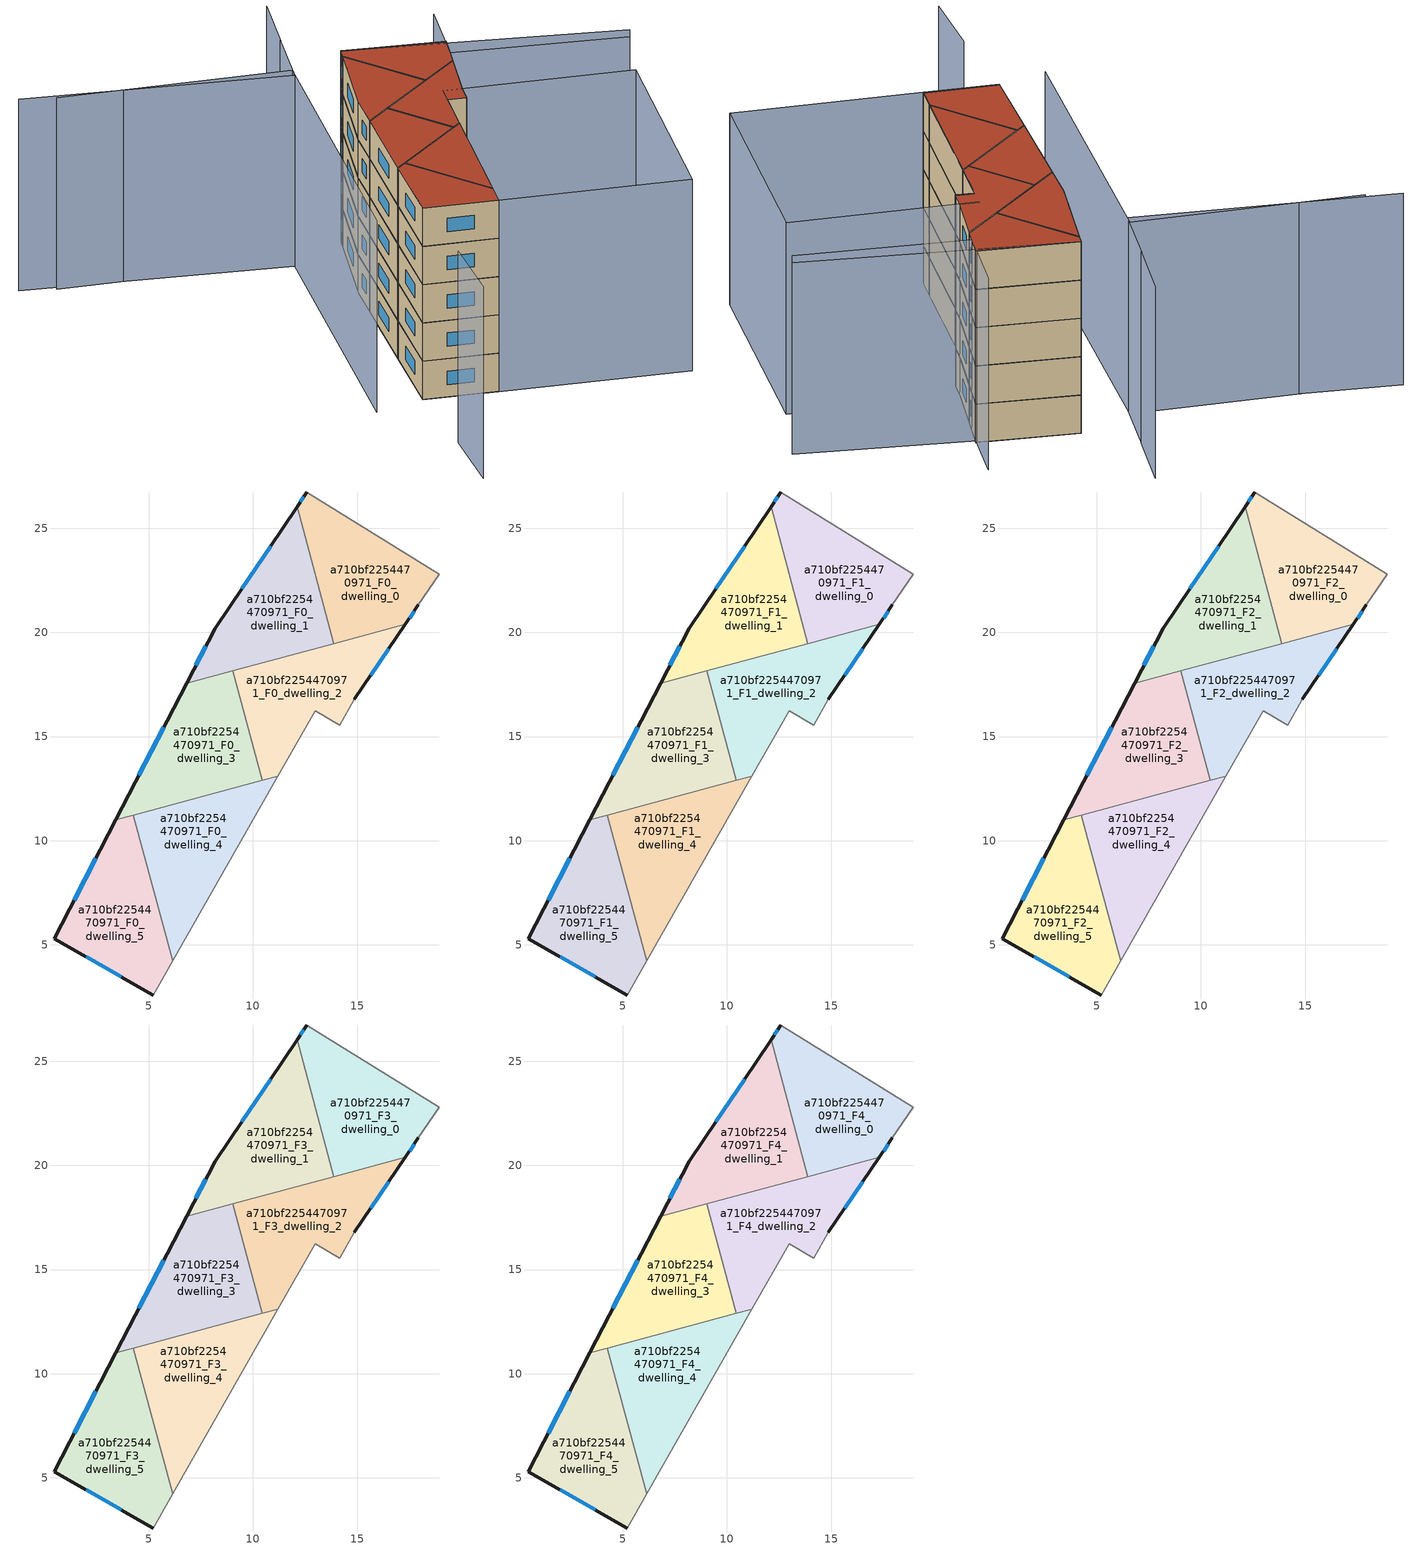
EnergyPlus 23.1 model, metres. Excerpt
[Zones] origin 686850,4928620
a710bf2254470971_F0_dwelling_0
 floor ground (EU_floor_Construction): 17.31,20.39 17.95,21.32 18.95,22.78 12.59,26.74 12.12,26.04 13.89,19.46 z0
 wall outside (EU_wall_Construction): 17.95,21.32 17.31,20.39 / 12.12,26.04 12.59,26.74 z0:3
 wall adiabatic (EU_wall_Construction): 12.59,26.74 18.95,22.78 17.95,21.32 z0:3
 wall to a710bf2254470971_F0_dwelling_1 (EU_wall_Construction): 13.89,19.46 12.12,26.04 z0:3
 wall to a710bf2254470971_F0_dwelling_2 (EU_wall_Construction): 17.31,20.39 13.89,19.46 z0:3
 window (EU_Window_Construction): 17.74,21.02 17.52,20.69 / 12.27,26.27 12.43,26.51 z0.97:2.03
a710bf2254470971_F0_dwelling_1
 floor ground (EU_floor_Construction): 13.89,19.46 12.12,26.04 8.19,20.19 6.82,17.56 z0
 wall outside (EU_wall_Construction): 6.82,17.56 8.19,20.19 12.12,26.04 z0:3
 wall to a710bf2254470971_F0_dwelling_3 (EU_wall_Construction): 9.04,18.16 6.82,17.56 z0:3
 wall to a710bf2254470971_F0_dwelling_2 (EU_wall_Construction): 13.89,19.46 9.04,18.16 z0:3
 window (EU_Window_Construction): 7.27,18.41 7.74,19.34 / 9.46,22.09 10.84,24.14 z0.97:2.03
a710bf2254470971_F0_dwelling_2
 floor ground (EU_floor_Construction): 14.16,15.55 14.87,16.78 17.31,20.39 9.04,18.16 10.45,12.9 11.2,13.1 12.99,16.23 z0
 wall outside (EU_wall_Construction): 17.31,20.39 14.87,16.78 z0:3
 wall to a710bf2254470971_F0_dwelling_3 (EU_wall_Construction): 10.45,12.9 9.04,18.16 z0:3
 wall adiabatic (EU_wall_Construction): 14.87,16.78 14.16,15.55 12.99,16.23 11.2,13.1 z0:3
 wall to a710bf2254470971_F0_dwelling_4 (EU_wall_Construction): 11.2,13.1 10.45,12.9 z0:3
 window (EU_Window_Construction): 16.52,19.22 15.66,17.95 z0.97:2.03
a710bf2254470971_F0_dwelling_3
 floor ground (EU_floor_Construction): 10.45,12.9 9.04,18.16 6.82,17.56 3.42,11 z0
 wall outside (EU_wall_Construction): 3.42,11 6.82,17.56 z0:3
 wall to a710bf2254470971_F0_dwelling_5 (EU_wall_Construction): 4.25,11.23 3.42,11 z0:3
 wall to a710bf2254470971_F0_dwelling_4 (EU_wall_Construction): 10.45,12.9 4.25,11.23 z0:3
 window (EU_Window_Construction): 4.52,13.13 5.72,15.44 z0.97:2.03
a710bf2254470971_F0_dwelling_4
 floor ground (EU_floor_Construction): 6.14,4.23 11.2,13.1 4.25,11.23 z0
 wall to a710bf2254470971_F0_dwelling_5 (EU_wall_Construction): 6.14,4.23 4.25,11.23 z0:3
 wall adiabatic (EU_wall_Construction): 11.2,13.1 6.14,4.23 z0:3
a710bf2254470971_F0_dwelling_5
 floor ground (EU_floor_Construction): 5.21,2.59 6.14,4.23 4.25,11.23 3.42,11 0.46,5.29 z0
 wall outside (EU_wall_Construction): 5.21,2.59 0.46,5.29 3.42,11 z0:3
 wall adiabatic (EU_wall_Construction): 6.14,4.23 5.21,2.59 z0:3
 window (EU_Window_Construction): 3.67,3.47 2,4.42 / 1.42,7.14 2.46,9.15 z0.97:2.03
a710bf2254470971_F1_dwelling_0
 floor to a710bf2254470971_F0_dwelling_0 (EU_floor_Construction): 17.31,20.39 17.95,21.32 18.95,22.78 12.59,26.74 12.12,26.04 13.89,19.46 z3
 wall outside (EU_wall_Construction): 17.95,21.32 17.31,20.39 / 12.12,26.04 12.59,26.74 z3:6
 wall adiabatic (EU_wall_Construction): 12.59,26.74 18.95,22.78 17.95,21.32 z3:6
 wall to a710bf2254470971_F1_dwelling_1 (EU_wall_Construction): 13.89,19.46 12.12,26.04 z3:6
 wall to a710bf2254470971_F1_dwelling_2 (EU_wall_Construction): 17.31,20.39 13.89,19.46 z3:6
 window (EU_Window_Construction): 17.74,21.02 17.52,20.69 / 12.27,26.27 12.43,26.51 z3.97:5.03
a710bf2254470971_F1_dwelling_1
 floor to a710bf2254470971_F0_dwelling_1 (EU_floor_Construction): 13.89,19.46 12.12,26.04 8.19,20.19 6.82,17.56 z3
 wall outside (EU_wall_Construction): 6.82,17.56 8.19,20.19 12.12,26.04 z3:6
 wall to a710bf2254470971_F1_dwelling_3 (EU_wall_Construction): 9.04,18.16 6.82,17.56 z3:6
 wall to a710bf2254470971_F1_dwelling_2 (EU_wall_Construction): 13.89,19.46 9.04,18.16 z3:6
 window (EU_Window_Construction): 7.27,18.41 7.74,19.34 / 9.46,22.09 10.84,24.14 z3.97:5.03
a710bf2254470971_F1_dwelling_2
 floor to a710bf2254470971_F0_dwelling_2 (EU_floor_Construction): 14.16,15.55 14.87,16.78 17.31,20.39 9.04,18.16 10.45,12.9 11.2,13.1 12.99,16.23 z3
 wall outside (EU_wall_Construction): 17.31,20.39 14.87,16.78 z3:6
 wall to a710bf2254470971_F1_dwelling_3 (EU_wall_Construction): 10.45,12.9 9.04,18.16 z3:6
 wall adiabatic (EU_wall_Construction): 14.87,16.78 14.16,15.55 12.99,16.23 11.2,13.1 z3:6
 wall to a710bf2254470971_F1_dwelling_4 (EU_wall_Construction): 11.2,13.1 10.45,12.9 z3:6
 window (EU_Window_Construction): 16.52,19.22 15.66,17.95 z3.97:5.03
a710bf2254470971_F1_dwelling_3
 floor to a710bf2254470971_F0_dwelling_3 (EU_floor_Construction): 10.45,12.9 9.04,18.16 6.82,17.56 3.42,11 z3
 wall outside (EU_wall_Construction): 3.42,11 6.82,17.56 z3:6
 wall to a710bf2254470971_F1_dwelling_5 (EU_wall_Construction): 4.25,11.23 3.42,11 z3:6
 wall to a710bf2254470971_F1_dwelling_4 (EU_wall_Construction): 10.45,12.9 4.25,11.23 z3:6
 window (EU_Window_Construction): 4.52,13.13 5.72,15.44 z3.97:5.03
a710bf2254470971_F1_dwelling_4
 floor to a710bf2254470971_F0_dwelling_4 (EU_floor_Construction): 6.14,4.23 11.2,13.1 4.25,11.23 z3
 wall to a710bf2254470971_F1_dwelling_5 (EU_wall_Construction): 6.14,4.23 4.25,11.23 z3:6
 wall adiabatic (EU_wall_Construction): 11.2,13.1 6.14,4.23 z3:6
a710bf2254470971_F1_dwelling_5
 floor to a710bf2254470971_F0_dwelling_5 (EU_floor_Construction): 5.21,2.59 6.14,4.23 4.25,11.23 3.42,11 0.46,5.29 z3
 wall outside (EU_wall_Construction): 5.21,2.59 0.46,5.29 3.42,11 z3:6
 wall adiabatic (EU_wall_Construction): 6.14,4.23 5.21,2.59 z3:6
 window (EU_Window_Construction): 3.67,3.47 2,4.42 / 1.42,7.14 2.46,9.15 z3.97:5.03
a710bf2254470971_F2_dwelling_0
 floor to a710bf2254470971_F1_dwelling_0 (EU_floor_Construction): 17.31,20.39 17.95,21.32 18.95,22.78 12.59,26.74 12.12,26.04 13.89,19.46 z6
 wall outside (EU_wall_Construction): 17.95,21.32 17.31,20.39 / 12.12,26.04 12.59,26.74 z6:9
 wall adiabatic (EU_wall_Construction): 12.59,26.74 18.95,22.78 17.95,21.32 z6:9
 wall to a710bf2254470971_F2_dwelling_1 (EU_wall_Construction): 13.89,19.46 12.12,26.04 z6:9
 wall to a710bf2254470971_F2_dwelling_2 (EU_wall_Construction): 17.31,20.39 13.89,19.46 z6:9
 window (EU_Window_Construction): 17.74,21.02 17.52,20.69 / 12.27,26.27 12.43,26.51 z6.97:8.03
a710bf2254470971_F2_dwelling_1
 floor to a710bf2254470971_F1_dwelling_1 (EU_floor_Construction): 13.89,19.46 12.12,26.04 8.19,20.19 6.82,17.56 z6
 wall outside (EU_wall_Construction): 6.82,17.56 8.19,20.19 12.12,26.04 z6:9
 wall to a710bf2254470971_F2_dwelling_3 (EU_wall_Construction): 9.04,18.16 6.82,17.56 z6:9
 wall to a710bf2254470971_F2_dwelling_2 (EU_wall_Construction): 13.89,19.46 9.04,18.16 z6:9
 window (EU_Window_Construction): 7.27,18.41 7.74,19.34 / 9.46,22.09 10.84,24.14 z6.97:8.03
a710bf2254470971_F2_dwelling_2
 floor to a710bf2254470971_F1_dwelling_2 (EU_floor_Construction): 14.16,15.55 14.87,16.78 17.31,20.39 9.04,18.16 10.45,12.9 11.2,13.1 12.99,16.23 z6
 wall outside (EU_wall_Construction): 17.31,20.39 14.87,16.78 z6:9
 wall to a710bf2254470971_F2_dwelling_3 (EU_wall_Construction): 10.45,12.9 9.04,18.16 z6:9
 wall adiabatic (EU_wall_Construction): 14.87,16.78 14.16,15.55 12.99,16.23 11.2,13.1 z6:9
 wall to a710bf2254470971_F2_dwelling_4 (EU_wall_Construction): 11.2,13.1 10.45,12.9 z6:9
 window (EU_Window_Construction): 16.52,19.22 15.66,17.95 z6.97:8.03
a710bf2254470971_F2_dwelling_3
 floor to a710bf2254470971_F1_dwelling_3 (EU_floor_Construction): 10.45,12.9 9.04,18.16 6.82,17.56 3.42,11 z6
 wall outside (EU_wall_Construction): 3.42,11 6.82,17.56 z6:9
 wall to a710bf2254470971_F2_dwelling_5 (EU_wall_Construction): 4.25,11.23 3.42,11 z6:9
 wall to a710bf2254470971_F2_dwelling_4 (EU_wall_Construction): 10.45,12.9 4.25,11.23 z6:9
 window (EU_Window_Construction): 4.52,13.13 5.72,15.44 z6.97:8.03
a710bf2254470971_F2_dwelling_4
 floor to a710bf2254470971_F1_dwelling_4 (EU_floor_Construction): 6.14,4.23 11.2,13.1 4.25,11.23 z6
 wall to a710bf2254470971_F2_dwelling_5 (EU_wall_Construction): 6.14,4.23 4.25,11.23 z6:9
 wall adiabatic (EU_wall_Construction): 11.2,13.1 6.14,4.23 z6:9
a710bf2254470971_F2_dwelling_5
 floor to a710bf2254470971_F1_dwelling_5 (EU_floor_Construction): 5.21,2.59 6.14,4.23 4.25,11.23 3.42,11 0.46,5.29 z6
 wall outside (EU_wall_Construction): 5.21,2.59 0.46,5.29 3.42,11 z6:9
 wall adiabatic (EU_wall_Construction): 6.14,4.23 5.21,2.59 z6:9
 window (EU_Window_Construction): 3.67,3.47 2,4.42 / 1.42,7.14 2.46,9.15 z6.97:8.03
a710bf2254470971_F3_dwelling_0
 floor to a710bf2254470971_F2_dwelling_0 (EU_floor_Construction): 17.31,20.39 17.95,21.32 18.95,22.78 12.59,26.74 12.12,26.04 13.89,19.46 z9
 wall outside (EU_wall_Construction): 17.95,21.32 17.31,20.39 / 12.12,26.04 12.59,26.74 z9:12
 wall adiabatic (EU_wall_Construction): 12.59,26.74 18.95,22.78 17.95,21.32 z9:12
 wall to a710bf2254470971_F3_dwelling_1 (EU_wall_Construction): 13.89,19.46 12.12,26.04 z9:12
 wall to a710bf2254470971_F3_dwelling_2 (EU_wall_Construction): 17.31,20.39 13.89,19.46 z9:12
 window (EU_Window_Construction): 17.74,21.02 17.52,20.69 / 12.27,26.27 12.43,26.51 z9.97:11.03
a710bf2254470971_F3_dwelling_1
 floor to a710bf2254470971_F2_dwelling_1 (EU_floor_Construction): 13.89,19.46 12.12,26.04 8.19,20.19 6.82,17.56 z9
 wall outside (EU_wall_Construction): 6.82,17.56 8.19,20.19 12.12,26.04 z9:12
 wall to a710bf2254470971_F3_dwelling_3 (EU_wall_Construction): 9.04,18.16 6.82,17.56 z9:12
 wall to a710bf2254470971_F3_dwelling_2 (EU_wall_Construction): 13.89,19.46 9.04,18.16 z9:12
 window (EU_Window_Construction): 7.27,18.41 7.74,19.34 / 9.46,22.09 10.84,24.14 z9.97:11.03
a710bf2254470971_F3_dwelling_2
 floor to a710bf2254470971_F2_dwelling_2 (EU_floor_Construction): 14.16,15.55 14.87,16.78 17.31,20.39 9.04,18.16 10.45,12.9 11.2,13.1 12.99,16.23 z9
 wall outside (EU_wall_Construction): 17.31,20.39 14.87,16.78 z9:12
 wall to a710bf2254470971_F3_dwelling_3 (EU_wall_Construction): 10.45,12.9 9.04,18.16 z9:12
 wall adiabatic (EU_wall_Construction): 14.87,16.78 14.16,15.55 12.99,16.23 11.2,13.1 z9:12
 wall to a710bf2254470971_F3_dwelling_4 (EU_wall_Construction): 11.2,13.1 10.45,12.9 z9:12
 window (EU_Window_Construction): 16.52,19.22 15.66,17.95 z9.97:11.03
a710bf2254470971_F3_dwelling_3
 floor to a710bf2254470971_F2_dwelling_3 (EU_floor_Construction): 10.45,12.9 9.04,18.16 6.82,17.56 3.42,11 z9
 wall outside (EU_wall_Construction): 3.42,11 6.82,17.56 z9:12
 wall to a710bf2254470971_F3_dwelling_5 (EU_wall_Construction): 4.25,11.23 3.42,11 z9:12
 wall to a710bf2254470971_F3_dwelling_4 (EU_wall_Construction): 10.45,12.9 4.25,11.23 z9:12
 window (EU_Window_Construction): 4.52,13.13 5.72,15.44 z9.97:11.03
a710bf2254470971_F3_dwelling_4
 floor to a710bf2254470971_F2_dwelling_4 (EU_floor_Construction): 6.14,4.23 11.2,13.1 4.25,11.23 z9
 wall to a710bf2254470971_F3_dwelling_5 (EU_wall_Construction): 6.14,4.23 4.25,11.23 z9:12
 wall adiabatic (EU_wall_Construction): 11.2,13.1 6.14,4.23 z9:12
a710bf2254470971_F3_dwelling_5
 floor to a710bf2254470971_F2_dwelling_5 (EU_floor_Construction): 5.21,2.59 6.14,4.23 4.25,11.23 3.42,11 0.46,5.29 z9
 wall outside (EU_wall_Construction): 5.21,2.59 0.46,5.29 3.42,11 z9:12
 wall adiabatic (EU_wall_Construction): 6.14,4.23 5.21,2.59 z9:12
 window (EU_Window_Construction): 3.67,3.47 2,4.42 / 1.42,7.14 2.46,9.15 z9.97:11.03
a710bf2254470971_F4_dwelling_0
 floor to a710bf2254470971_F3_dwelling_0 (EU_floor_Construction): 17.31,20.39 17.95,21.32 18.95,22.78 12.59,26.74 12.12,26.04 13.89,19.46 z12
 wall outside (EU_wall_Construction): 17.95,21.32 17.31,20.39 / 12.12,26.04 12.59,26.74 z12:15
 wall adiabatic (EU_wall_Construction): 12.59,26.74 18.95,22.78 17.95,21.32 z12:15
 wall to a710bf2254470971_F4_dwelling_1 (EU_wall_Construction): 13.89,19.46 12.12,26.04 z12:15
 wall to a710bf2254470971_F4_dwelling_2 (EU_wall_Construction): 17.31,20.39 13.89,19.46 z12:15
 window (EU_Window_Construction): 17.74,21.02 17.52,20.69 / 12.27,26.27 12.43,26.51 z12.97:14.03
 roof outside (EU_roof_Construction): 18.95,22.78 17.95,21.32 17.31,20.39 13.89,19.46 12.12,26.04 12.59,26.74 z15
a710bf2254470971_F4_dwelling_1
 floor to a710bf2254470971_F3_dwelling_1 (EU_floor_Construction): 13.89,19.46 12.12,26.04 8.19,20.19 6.82,17.56 z12
 wall outside (EU_wall_Construction): 6.82,17.56 8.19,20.19 12.12,26.04 z12:15
 wall to a710bf2254470971_F4_dwelling_3 (EU_wall_Construction): 9.04,18.16 6.82,17.56 z12:15
 wall to a710bf2254470971_F4_dwelling_2 (EU_wall_Construction): 13.89,19.46 9.04,18.16 z12:15
 window (EU_Window_Construction): 7.27,18.41 7.74,19.34 / 9.46,22.09 10.84,24.14 z12.97:14.03
 roof outside (EU_roof_Construction): 12.12,26.04 13.89,19.46 6.82,17.56 8.19,20.19 z15
a710bf2254470971_F4_dwelling_2
 floor to a710bf2254470971_F3_dwelling_2 (EU_floor_Construction): 14.16,15.55 14.87,16.78 17.31,20.39 9.04,18.16 10.45,12.9 11.2,13.1 12.99,16.23 z12
 wall outside (EU_wall_Construction): 17.31,20.39 14.87,16.78 z12:15
 wall to a710bf2254470971_F4_dwelling_3 (EU_wall_Construction): 10.45,12.9 9.04,18.16 z12:15
 wall adiabatic (EU_wall_Construction): 14.87,16.78 14.16,15.55 12.99,16.23 11.2,13.1 z12:15
 wall to a710bf2254470971_F4_dwelling_4 (EU_wall_Construction): 11.2,13.1 10.45,12.9 z12:15
 window (EU_Window_Construction): 16.52,19.22 15.66,17.95 z12.97:14.03
 roof outside (EU_roof_Construction): 17.31,20.39 14.87,16.78 14.16,15.55 12.99,16.23 11.2,13.1 10.45,12.9 9.04,18.16 z15
a710bf2254470971_F4_dwelling_3
 floor to a710bf2254470971_F3_dwelling_3 (EU_floor_Construction): 10.45,12.9 9.04,18.16 6.82,17.56 3.42,11 z12
 wall outside (EU_wall_Construction): 3.42,11 6.82,17.56 z12:15
 wall to a710bf2254470971_F4_dwelling_5 (EU_wall_Construction): 4.25,11.23 3.42,11 z12:15
 wall to a710bf2254470971_F4_dwelling_4 (EU_wall_Construction): 10.45,12.9 4.25,11.23 z12:15
 window (EU_Window_Construction): 4.52,13.13 5.72,15.44 z12.97:14.03
 roof outside (EU_roof_Construction): 9.04,18.16 10.45,12.9 3.42,11 6.82,17.56 z15
a710bf2254470971_F4_dwelling_4
 floor to a710bf2254470971_F3_dwelling_4 (EU_floor_Construction): 6.14,4.23 11.2,13.1 4.25,11.23 z12
 wall to a710bf2254470971_F4_dwelling_5 (EU_wall_Construction): 6.14,4.23 4.25,11.23 z12:15
 wall adiabatic (EU_wall_Construction): 11.2,13.1 6.14,4.23 z12:15
 roof outside (EU_roof_Construction): 11.2,13.1 6.14,4.23 4.25,11.23 z15
a710bf2254470971_F4_dwelling_5
 floor to a710bf2254470971_F3_dwelling_5 (EU_floor_Construction): 5.21,2.59 6.14,4.23 4.25,11.23 3.42,11 0.46,5.29 z12
 wall outside (EU_wall_Construction): 5.21,2.59 0.46,5.29 3.42,11 z12:15
 wall adiabatic (EU_wall_Construction): 6.14,4.23 5.21,2.59 z12:15
 window (EU_Window_Construction): 3.67,3.47 2,4.42 / 1.42,7.14 2.46,9.15 z12.97:14.03
 roof outside (EU_roof_Construction): 4.25,11.23 6.14,4.23 5.21,2.59 0.46,5.29 3.42,11 z15
shading: 28.78,14.64 17.95,21.32 / 17.95,21.32 21.08,26.4 / -6.81,34.94 8.1,26.86 / 8.1,26.86 -3.16,6.1 / 10.58,30.77 7.72,26.2 / 7.72,26.2 -8.87,36.59 / 29.5,15.38 12.59,26.74 / 13.43,35.22 10.56,30.7 / -4.53,-6.31 -2.17,-1.21 / 17.24,-4.24 5.21,2.59 / 5.21,2.59 13.65,17.47 / 13.65,17.47 25.68,10.64 / 25.68,10.64 17.24,-4.24 z0:15
[Building]
EU S2 Campaign: North Axis=0; Terrain=City; Solar Distribution=FullExterior
[Site:Location]
Bologna: Latitude=44.5; Longitude=11.25; Time Zone=1; Elevation=37
[SizingPeriod:WeatherFileDays]
AnnualSizingPeriod: Begin Month=1; Begin Day of Month=1; End Month=12; End Day of Month=31; Day of Week for Start Day=Monday; Use Weather File Daylight Saving Period=No; Use Weather File Rain and Snow Indicators=No
[MATERIAL]
EU_InternalMass_Material: Roughness=MediumRough; Thickness=0.1; Conductivity=1; Density=1800; Specific Heat=900; Thermal Absorptance=0.9; Solar Absorptance=0.7; Visible Absorptance=0.7
[MATERIAL:NOMASS] Roughness=MediumRough; Thermal Absorptance=0.9; Solar Absorptance=0.7; Visible Absorptance=0.7
Name | Thermal Resistance
EU_wall_NoMass | 0.779417
EU_roof_NoMass | 0.435466
EU_floor_NoMass | 0.588222
[WINDOWMATERIAL:SIMPLEGLAZINGSYSTEM]
EU_Window_SimpleGlazing: UFactor=5.16242; Solar Heat Gain Coefficient=0.85; Visible Transmittance=0.85
[CONSTRUCTION]
EU_wall_Construction: EU_wall_NoMass
EU_roof_Construction: EU_roof_NoMass
EU_floor_Construction: EU_floor_NoMass
EU_InternalMass_Construction: EU_InternalMass_Material
EU_Window_Construction: EU_Window_SimpleGlazing
[ZONE] Type=1; Multiplier=1; Ceiling Height=autocalculate; Floor Area=autocalculate; Part of Total Floor Area=Yes
Name | Volume
a710bf2254470971_F0_dwelling_0; a710bf2254470971_F1_dwelling_0; a710bf2254470971_F2_dwelling_0; a710bf2254470971_F3_dwelling_0; a710bf2254470971_F4_dwelling_0 | 78.2373
a710bf2254470971_F0_dwelling_1; a710bf2254470971_F1_dwelling_1; a710bf2254470971_F2_dwelling_1; a710bf2254470971_F3_dwelling_1; a710bf2254470971_F4_dwelling_1 | 78.2285
a710bf2254470971_F0_dwelling_2; a710bf2254470971_F1_dwelling_2; a710bf2254470971_F2_dwelling_2; a710bf2254470971_F3_dwelling_2; a710bf2254470971_F4_dwelling_2 | 78.2446
a710bf2254470971_F0_dwelling_3; a710bf2254470971_F1_dwelling_3; a710bf2254470971_F2_dwelling_3; a710bf2254470971_F3_dwelling_3; a710bf2254470971_F4_dwelling_3 | 78.2395
a710bf2254470971_F0_dwelling_4; a710bf2254470971_F1_dwelling_4; a710bf2254470971_F2_dwelling_4; a710bf2254470971_F3_dwelling_4; a710bf2254470971_F4_dwelling_4 | 78.2439
a710bf2254470971_F0_dwelling_5; a710bf2254470971_F1_dwelling_5; a710bf2254470971_F2_dwelling_5; a710bf2254470971_F3_dwelling_5; a710bf2254470971_F4_dwelling_5 | 78.2498
[INTERNALMASS] Construction=EU_InternalMass_Construction
Name | Zone or ZoneList | Surface Area
a710bf2254470971_F0_dwelling_0_EU_InternalMass | a710bf2254470971_F0_dwelling_0 | 26.0792
a710bf2254470971_F0_dwelling_1_EU_InternalMass | a710bf2254470971_F0_dwelling_1 | 26.0749
a710bf2254470971_F0_dwelling_2_EU_InternalMass | a710bf2254470971_F0_dwelling_2 | 26.0822
a710bf2254470971_F0_dwelling_3_EU_InternalMass | a710bf2254470971_F0_dwelling_3 | 26.0799
a710bf2254470971_F0_dwelling_4_EU_InternalMass | a710bf2254470971_F0_dwelling_4 | 26.0789
a710bf2254470971_F0_dwelling_5_EU_InternalMass | a710bf2254470971_F0_dwelling_5 | 26.0827
a710bf2254470971_F1_dwelling_0_EU_InternalMass | a710bf2254470971_F1_dwelling_0 | 26.0792
a710bf2254470971_F1_dwelling_1_EU_InternalMass | a710bf2254470971_F1_dwelling_1 | 26.0749
a710bf2254470971_F1_dwelling_2_EU_InternalMass | a710bf2254470971_F1_dwelling_2 | 26.0822
a710bf2254470971_F1_dwelling_3_EU_InternalMass | a710bf2254470971_F1_dwelling_3 | 26.0799
a710bf2254470971_F1_dwelling_4_EU_InternalMass | a710bf2254470971_F1_dwelling_4 | 26.0789
a710bf2254470971_F1_dwelling_5_EU_InternalMass | a710bf2254470971_F1_dwelling_5 | 26.0827
a710bf2254470971_F2_dwelling_0_EU_InternalMass | a710bf2254470971_F2_dwelling_0 | 26.0792
a710bf2254470971_F2_dwelling_1_EU_InternalMass | a710bf2254470971_F2_dwelling_1 | 26.0749
a710bf2254470971_F2_dwelling_2_EU_InternalMass | a710bf2254470971_F2_dwelling_2 | 26.0822
a710bf2254470971_F2_dwelling_3_EU_InternalMass | a710bf2254470971_F2_dwelling_3 | 26.0799
a710bf2254470971_F2_dwelling_4_EU_InternalMass | a710bf2254470971_F2_dwelling_4 | 26.0789
a710bf2254470971_F2_dwelling_5_EU_InternalMass | a710bf2254470971_F2_dwelling_5 | 26.0827
a710bf2254470971_F3_dwelling_0_EU_InternalMass | a710bf2254470971_F3_dwelling_0 | 26.0792
a710bf2254470971_F3_dwelling_1_EU_InternalMass | a710bf2254470971_F3_dwelling_1 | 26.0749
a710bf2254470971_F3_dwelling_2_EU_InternalMass | a710bf2254470971_F3_dwelling_2 | 26.0822
a710bf2254470971_F3_dwelling_3_EU_InternalMass | a710bf2254470971_F3_dwelling_3 | 26.0799
a710bf2254470971_F3_dwelling_4_EU_InternalMass | a710bf2254470971_F3_dwelling_4 | 26.0789
a710bf2254470971_F3_dwelling_5_EU_InternalMass | a710bf2254470971_F3_dwelling_5 | 26.0827
a710bf2254470971_F4_dwelling_0_EU_InternalMass | a710bf2254470971_F4_dwelling_0 | 26.0792
a710bf2254470971_F4_dwelling_1_EU_InternalMass | a710bf2254470971_F4_dwelling_1 | 26.0749
a710bf2254470971_F4_dwelling_2_EU_InternalMass | a710bf2254470971_F4_dwelling_2 | 26.0822
a710bf2254470971_F4_dwelling_3_EU_InternalMass | a710bf2254470971_F4_dwelling_3 | 26.0799
a710bf2254470971_F4_dwelling_4_EU_InternalMass | a710bf2254470971_F4_dwelling_4 | 26.0789
a710bf2254470971_F4_dwelling_5_EU_InternalMass | a710bf2254470971_F4_dwelling_5 | 26.0827
[OTHEREQUIPMENT] Fuel Type=Electricity; Design Level Calculation Method=Watts/Area; Power per Zone Floor Area=1; Fraction Latent=0; Fraction Radiant=0; Fraction Lost=0; Carbon Dioxide Generation Rate=0; EndUse Subcategory=EU_Step8_InternalGains
Name | Zone or ZoneList or Space or SpaceList | Schedule
EU_Step8_InternalGain_a710bf2254470971_F0_dwelling_0_f000 | a710bf2254470971_F0_dwelling_0 | EU_Step8_GainSchedule_a710bf2254470971_F0_dwelling_0_f000
EU_Step8_InternalGain_a710bf2254470971_F0_dwelling_1_f000 | a710bf2254470971_F0_dwelling_1 | EU_Step8_GainSchedule_a710bf2254470971_F0_dwelling_1_f000
EU_Step8_InternalGain_a710bf2254470971_F0_dwelling_2_f000 | a710bf2254470971_F0_dwelling_2 | EU_Step8_GainSchedule_a710bf2254470971_F0_dwelling_2_f000
EU_Step8_InternalGain_a710bf2254470971_F0_dwelling_3_f000 | a710bf2254470971_F0_dwelling_3 | EU_Step8_GainSchedule_a710bf2254470971_F0_dwelling_3_f000
EU_Step8_InternalGain_a710bf2254470971_F0_dwelling_4_f000 | a710bf2254470971_F0_dwelling_4 | EU_Step8_GainSchedule_a710bf2254470971_F0_dwelling_4_f000
EU_Step8_InternalGain_a710bf2254470971_F0_dwelling_5_f000 | a710bf2254470971_F0_dwelling_5 | EU_Step8_GainSchedule_a710bf2254470971_F0_dwelling_5_f000
EU_Step8_InternalGain_a710bf2254470971_F1_dwelling_0_f000 | a710bf2254470971_F1_dwelling_0 | EU_Step8_GainSchedule_a710bf2254470971_F1_dwelling_0_f000
EU_Step8_InternalGain_a710bf2254470971_F1_dwelling_1_f000 | a710bf2254470971_F1_dwelling_1 | EU_Step8_GainSchedule_a710bf2254470971_F1_dwelling_1_f000
EU_Step8_InternalGain_a710bf2254470971_F1_dwelling_2_f000 | a710bf2254470971_F1_dwelling_2 | EU_Step8_GainSchedule_a710bf2254470971_F1_dwelling_2_f000
EU_Step8_InternalGain_a710bf2254470971_F1_dwelling_3_f000 | a710bf2254470971_F1_dwelling_3 | EU_Step8_GainSchedule_a710bf2254470971_F1_dwelling_3_f000
EU_Step8_InternalGain_a710bf2254470971_F1_dwelling_4_f000 | a710bf2254470971_F1_dwelling_4 | EU_Step8_GainSchedule_a710bf2254470971_F1_dwelling_4_f000
EU_Step8_InternalGain_a710bf2254470971_F1_dwelling_5_f000 | a710bf2254470971_F1_dwelling_5 | EU_Step8_GainSchedule_a710bf2254470971_F1_dwelling_5_f000
EU_Step8_InternalGain_a710bf2254470971_F2_dwelling_0_f000 | a710bf2254470971_F2_dwelling_0 | EU_Step8_GainSchedule_a710bf2254470971_F2_dwelling_0_f000
EU_Step8_InternalGain_a710bf2254470971_F2_dwelling_1_f000 | a710bf2254470971_F2_dwelling_1 | EU_Step8_GainSchedule_a710bf2254470971_F2_dwelling_1_f000
EU_Step8_InternalGain_a710bf2254470971_F2_dwelling_2_f000 | a710bf2254470971_F2_dwelling_2 | EU_Step8_GainSchedule_a710bf2254470971_F2_dwelling_2_f000
EU_Step8_InternalGain_a710bf2254470971_F2_dwelling_3_f000 | a710bf2254470971_F2_dwelling_3 | EU_Step8_GainSchedule_a710bf2254470971_F2_dwelling_3_f000
EU_Step8_InternalGain_a710bf2254470971_F2_dwelling_4_f000 | a710bf2254470971_F2_dwelling_4 | EU_Step8_GainSchedule_a710bf2254470971_F2_dwelling_4_f000
EU_Step8_InternalGain_a710bf2254470971_F2_dwelling_5_f000 | a710bf2254470971_F2_dwelling_5 | EU_Step8_GainSchedule_a710bf2254470971_F2_dwelling_5_f000
EU_Step8_InternalGain_a710bf2254470971_F3_dwelling_0_f000 | a710bf2254470971_F3_dwelling_0 | EU_Step8_GainSchedule_a710bf2254470971_F3_dwelling_0_f000
EU_Step8_InternalGain_a710bf2254470971_F3_dwelling_1_f000 | a710bf2254470971_F3_dwelling_1 | EU_Step8_GainSchedule_a710bf2254470971_F3_dwelling_1_f000
EU_Step8_InternalGain_a710bf2254470971_F3_dwelling_2_f000 | a710bf2254470971_F3_dwelling_2 | EU_Step8_GainSchedule_a710bf2254470971_F3_dwelling_2_f000
EU_Step8_InternalGain_a710bf2254470971_F3_dwelling_3_f000 | a710bf2254470971_F3_dwelling_3 | EU_Step8_GainSchedule_a710bf2254470971_F3_dwelling_3_f000
EU_Step8_InternalGain_a710bf2254470971_F3_dwelling_4_f000 | a710bf2254470971_F3_dwelling_4 | EU_Step8_GainSchedule_a710bf2254470971_F3_dwelling_4_f000
EU_Step8_InternalGain_a710bf2254470971_F3_dwelling_5_f000 | a710bf2254470971_F3_dwelling_5 | EU_Step8_GainSchedule_a710bf2254470971_F3_dwelling_5_f000
EU_Step8_InternalGain_a710bf2254470971_F4_dwelling_0_f000 | a710bf2254470971_F4_dwelling_0 | EU_Step8_GainSchedule_a710bf2254470971_F4_dwelling_0_f000
EU_Step8_InternalGain_a710bf2254470971_F4_dwelling_1_f000 | a710bf2254470971_F4_dwelling_1 | EU_Step8_GainSchedule_a710bf2254470971_F4_dwelling_1_f000
EU_Step8_InternalGain_a710bf2254470971_F4_dwelling_2_f000 | a710bf2254470971_F4_dwelling_2 | EU_Step8_GainSchedule_a710bf2254470971_F4_dwelling_2_f000
EU_Step8_InternalGain_a710bf2254470971_F4_dwelling_3_f000 | a710bf2254470971_F4_dwelling_3 | EU_Step8_GainSchedule_a710bf2254470971_F4_dwelling_3_f000
EU_Step8_InternalGain_a710bf2254470971_F4_dwelling_4_f000 | a710bf2254470971_F4_dwelling_4 | EU_Step8_GainSchedule_a710bf2254470971_F4_dwelling_4_f000
EU_Step8_InternalGain_a710bf2254470971_F4_dwelling_5_f000 | a710bf2254470971_F4_dwelling_5 | EU_Step8_GainSchedule_a710bf2254470971_F4_dwelling_5_f000
[ZONEVENTILATION:DESIGNFLOWRATE] Schedule=EU_AlwaysOn; Design Flow Rate Calculation Method=AirChanges/Hour; Air Changes per Hour=0.712058; Ventilation Type=Natural; Fan Pressure Rise=0; Fan Total Efficiency=1; Constant Term Coefficient=1; Temperature Term Coefficient=0; Velocity Term Coefficient=0; Velocity Squared Term Coefficient=0; Minimum Indoor Temperature=-100; Maximum Indoor Temperature=100; Delta Temperature=-100; Minimum Outdoor Temperature=-100; Maximum Outdoor Temperature=100; Maximum Wind Speed=40
Name | Zone or ZoneList or Space or SpaceList
EU_ConstantAir_a710bf2254470971_F0_dwelling_0 | a710bf2254470971_F0_dwelling_0
EU_ConstantAir_a710bf2254470971_F0_dwelling_1 | a710bf2254470971_F0_dwelling_1
EU_ConstantAir_a710bf2254470971_F0_dwelling_2 | a710bf2254470971_F0_dwelling_2
EU_ConstantAir_a710bf2254470971_F0_dwelling_3 | a710bf2254470971_F0_dwelling_3
EU_ConstantAir_a710bf2254470971_F0_dwelling_4 | a710bf2254470971_F0_dwelling_4
EU_ConstantAir_a710bf2254470971_F0_dwelling_5 | a710bf2254470971_F0_dwelling_5
EU_ConstantAir_a710bf2254470971_F1_dwelling_0 | a710bf2254470971_F1_dwelling_0
EU_ConstantAir_a710bf2254470971_F1_dwelling_1 | a710bf2254470971_F1_dwelling_1
EU_ConstantAir_a710bf2254470971_F1_dwelling_2 | a710bf2254470971_F1_dwelling_2
EU_ConstantAir_a710bf2254470971_F1_dwelling_3 | a710bf2254470971_F1_dwelling_3
EU_ConstantAir_a710bf2254470971_F1_dwelling_4 | a710bf2254470971_F1_dwelling_4
EU_ConstantAir_a710bf2254470971_F1_dwelling_5 | a710bf2254470971_F1_dwelling_5
EU_ConstantAir_a710bf2254470971_F2_dwelling_0 | a710bf2254470971_F2_dwelling_0
EU_ConstantAir_a710bf2254470971_F2_dwelling_1 | a710bf2254470971_F2_dwelling_1
EU_ConstantAir_a710bf2254470971_F2_dwelling_2 | a710bf2254470971_F2_dwelling_2
EU_ConstantAir_a710bf2254470971_F2_dwelling_3 | a710bf2254470971_F2_dwelling_3
EU_ConstantAir_a710bf2254470971_F2_dwelling_4 | a710bf2254470971_F2_dwelling_4
EU_ConstantAir_a710bf2254470971_F2_dwelling_5 | a710bf2254470971_F2_dwelling_5
EU_ConstantAir_a710bf2254470971_F3_dwelling_0 | a710bf2254470971_F3_dwelling_0
EU_ConstantAir_a710bf2254470971_F3_dwelling_1 | a710bf2254470971_F3_dwelling_1
EU_ConstantAir_a710bf2254470971_F3_dwelling_2 | a710bf2254470971_F3_dwelling_2
EU_ConstantAir_a710bf2254470971_F3_dwelling_3 | a710bf2254470971_F3_dwelling_3
EU_ConstantAir_a710bf2254470971_F3_dwelling_4 | a710bf2254470971_F3_dwelling_4
EU_ConstantAir_a710bf2254470971_F3_dwelling_5 | a710bf2254470971_F3_dwelling_5
EU_ConstantAir_a710bf2254470971_F4_dwelling_0 | a710bf2254470971_F4_dwelling_0
EU_ConstantAir_a710bf2254470971_F4_dwelling_1 | a710bf2254470971_F4_dwelling_1
EU_ConstantAir_a710bf2254470971_F4_dwelling_2 | a710bf2254470971_F4_dwelling_2
EU_ConstantAir_a710bf2254470971_F4_dwelling_3 | a710bf2254470971_F4_dwelling_3
EU_ConstantAir_a710bf2254470971_F4_dwelling_4 | a710bf2254470971_F4_dwelling_4
EU_ConstantAir_a710bf2254470971_F4_dwelling_5 | a710bf2254470971_F4_dwelling_5
[HVACTEMPLATE:THERMOSTAT] Constant Heating Setpoint=20; Constant Cooling Setpoint=50
EU_HeatOnly_a710bf2254470971_F0_dwelling_0; EU_HeatOnly_a710bf2254470971_F0_dwelling_1; EU_HeatOnly_a710bf2254470971_F0_dwelling_2; EU_HeatOnly_a710bf2254470971_F0_dwelling_3; EU_HeatOnly_a710bf2254470971_F0_dwelling_4; EU_HeatOnly_a710bf2254470971_F0_dwelling_5; EU_HeatOnly_a710bf2254470971_F1_dwelling_0; EU_HeatOnly_a710bf2254470971_F1_dwelling_1; EU_HeatOnly_a710bf2254470971_F1_dwelling_2; EU_HeatOnly_a710bf2254470971_F1_dwelling_3; EU_HeatOnly_a710bf2254470971_F1_dwelling_4; EU_HeatOnly_a710bf2254470971_F1_dwelling_5; EU_HeatOnly_a710bf2254470971_F2_dwelling_0; EU_HeatOnly_a710bf2254470971_F2_dwelling_1; EU_HeatOnly_a710bf2254470971_F2_dwelling_2; EU_HeatOnly_a710bf2254470971_F2_dwelling_3; EU_HeatOnly_a710bf2254470971_F2_dwelling_4; EU_HeatOnly_a710bf2254470971_F2_dwelling_5; EU_HeatOnly_a710bf2254470971_F3_dwelling_0; EU_HeatOnly_a710bf2254470971_F3_dwelling_1; EU_HeatOnly_a710bf2254470971_F3_dwelling_2; EU_HeatOnly_a710bf2254470971_F3_dwelling_3; EU_HeatOnly_a710bf2254470971_F3_dwelling_4; EU_HeatOnly_a710bf2254470971_F3_dwelling_5; EU_HeatOnly_a710bf2254470971_F4_dwelling_0; EU_HeatOnly_a710bf2254470971_F4_dwelling_1; EU_HeatOnly_a710bf2254470971_F4_dwelling_2; EU_HeatOnly_a710bf2254470971_F4_dwelling_3; EU_HeatOnly_a710bf2254470971_F4_dwelling_4; EU_HeatOnly_a710bf2254470971_F4_dwelling_5
[HVACTEMPLATE:ZONE:IDEALLOADSAIRSYSTEM] System Availability Schedule=EU_AlwaysOn; Maximum Heating Supply Air Temperature=50; Minimum Cooling Supply Air Temperature=13; Maximum Heating Supply Air Humidity Ratio=0.0156; Minimum Cooling Supply Air Humidity Ratio=0.0077; Heating Limit=NoLimit; Cooling Limit=NoLimit; Heating Availability Schedule=EU_AlwaysOn; Cooling Availability Schedule=EU_CoolingOff; Dehumidification Control Type=ConstantSensibleHeatRatio; Cooling Sensible Heat Ratio=0.7; Dehumidification Setpoint=60; Humidification Control Type=None; Humidification Setpoint=30; Outdoor Air Method=None; Outdoor Air Flow Rate per Person=0.00944; Outdoor Air Flow Rate per Zone Floor Area=0; Outdoor Air Flow Rate per Zone=0; Demand Controlled Ventilation Type=None; Outdoor Air Economizer Type=NoEconomizer; Heat Recovery Type=None; Sensible Heat Recovery Effectiveness=0.7; Latent Heat Recovery Effectiveness=0.65
Name | Template Thermostat
a710bf2254470971_F0_dwelling_0 | EU_HeatOnly_a710bf2254470971_F0_dwelling_0
a710bf2254470971_F0_dwelling_1 | EU_HeatOnly_a710bf2254470971_F0_dwelling_1
a710bf2254470971_F0_dwelling_2 | EU_HeatOnly_a710bf2254470971_F0_dwelling_2
a710bf2254470971_F0_dwelling_3 | EU_HeatOnly_a710bf2254470971_F0_dwelling_3
a710bf2254470971_F0_dwelling_4 | EU_HeatOnly_a710bf2254470971_F0_dwelling_4
a710bf2254470971_F0_dwelling_5 | EU_HeatOnly_a710bf2254470971_F0_dwelling_5
a710bf2254470971_F1_dwelling_0 | EU_HeatOnly_a710bf2254470971_F1_dwelling_0
a710bf2254470971_F1_dwelling_1 | EU_HeatOnly_a710bf2254470971_F1_dwelling_1
a710bf2254470971_F1_dwelling_2 | EU_HeatOnly_a710bf2254470971_F1_dwelling_2
a710bf2254470971_F1_dwelling_3 | EU_HeatOnly_a710bf2254470971_F1_dwelling_3
a710bf2254470971_F1_dwelling_4 | EU_HeatOnly_a710bf2254470971_F1_dwelling_4
a710bf2254470971_F1_dwelling_5 | EU_HeatOnly_a710bf2254470971_F1_dwelling_5
a710bf2254470971_F2_dwelling_0 | EU_HeatOnly_a710bf2254470971_F2_dwelling_0
a710bf2254470971_F2_dwelling_1 | EU_HeatOnly_a710bf2254470971_F2_dwelling_1
a710bf2254470971_F2_dwelling_2 | EU_HeatOnly_a710bf2254470971_F2_dwelling_2
a710bf2254470971_F2_dwelling_3 | EU_HeatOnly_a710bf2254470971_F2_dwelling_3
a710bf2254470971_F2_dwelling_4 | EU_HeatOnly_a710bf2254470971_F2_dwelling_4
a710bf2254470971_F2_dwelling_5 | EU_HeatOnly_a710bf2254470971_F2_dwelling_5
a710bf2254470971_F3_dwelling_0 | EU_HeatOnly_a710bf2254470971_F3_dwelling_0
a710bf2254470971_F3_dwelling_1 | EU_HeatOnly_a710bf2254470971_F3_dwelling_1
a710bf2254470971_F3_dwelling_2 | EU_HeatOnly_a710bf2254470971_F3_dwelling_2
a710bf2254470971_F3_dwelling_3 | EU_HeatOnly_a710bf2254470971_F3_dwelling_3
a710bf2254470971_F3_dwelling_4 | EU_HeatOnly_a710bf2254470971_F3_dwelling_4
a710bf2254470971_F3_dwelling_5 | EU_HeatOnly_a710bf2254470971_F3_dwelling_5
a710bf2254470971_F4_dwelling_0 | EU_HeatOnly_a710bf2254470971_F4_dwelling_0
a710bf2254470971_F4_dwelling_1 | EU_HeatOnly_a710bf2254470971_F4_dwelling_1
a710bf2254470971_F4_dwelling_2 | EU_HeatOnly_a710bf2254470971_F4_dwelling_2
a710bf2254470971_F4_dwelling_3 | EU_HeatOnly_a710bf2254470971_F4_dwelling_3
a710bf2254470971_F4_dwelling_4 | EU_HeatOnly_a710bf2254470971_F4_dwelling_4
a710bf2254470971_F4_dwelling_5 | EU_HeatOnly_a710bf2254470971_F4_dwelling_5
[SIZING:ZONE] Zone Cooling Design Supply Air Temperature Input Method=SupplyAirTemperature; Zone Cooling Design Supply Air Temperature=13; Zone Heating Design Supply Air Temperature Input Method=SupplyAirTemperature; Zone Heating Design Supply Air Temperature=50; Zone Cooling Design Supply Air Humidity Ratio=0.008; Zone Heating Design Supply Air Humidity Ratio=0.008; Cooling Design Air Flow Method=DesignDay; Cooling Design Air Flow Rate=0; Cooling Minimum Air Flow per Zone Floor Area=0.000762; Cooling Minimum Air Flow=0; Cooling Minimum Air Flow Fraction=0.2; Heating Design Air Flow Method=DesignDay; Heating Design Air Flow Rate=0; Heating Maximum Air Flow per Zone Floor Area=0.002032; Heating Maximum Air Flow=0.141576; Heating Maximum Air Flow Fraction=0.3; Account for Dedicated Outdoor Air System=No; Dedicated Outdoor Air System Control Strategy=NeutralSupplyAir; Dedicated Outdoor Air Low Setpoint Temperature for Design=autosize; Dedicated Outdoor Air High Setpoint Temperature for Design=autosize; Zone Load Sizing Method=Sensible Load Only No Latent Load; Zone Latent Cooling Design Supply Air Humidity Ratio Input Method=HumidityRatioDifference; Zone Cooling Design Supply Air Humidity Ratio Difference=0.005; Zone Latent Heating Design Supply Air Humidity Ratio Input Method=HumidityRatioDifference; Zone Humidification Design Supply Air Humidity Ratio Difference=0.005
a710bf2254470971_F0_dwelling_0; a710bf2254470971_F0_dwelling_1; a710bf2254470971_F0_dwelling_2; a710bf2254470971_F0_dwelling_3; a710bf2254470971_F0_dwelling_4; a710bf2254470971_F0_dwelling_5; a710bf2254470971_F1_dwelling_0; a710bf2254470971_F1_dwelling_1; a710bf2254470971_F1_dwelling_2; a710bf2254470971_F1_dwelling_3; a710bf2254470971_F1_dwelling_4; a710bf2254470971_F1_dwelling_5; a710bf2254470971_F2_dwelling_0; a710bf2254470971_F2_dwelling_1; a710bf2254470971_F2_dwelling_2; a710bf2254470971_F2_dwelling_3; a710bf2254470971_F2_dwelling_4; a710bf2254470971_F2_dwelling_5; a710bf2254470971_F3_dwelling_0; a710bf2254470971_F3_dwelling_1; a710bf2254470971_F3_dwelling_2; a710bf2254470971_F3_dwelling_3; a710bf2254470971_F3_dwelling_4; a710bf2254470971_F3_dwelling_5; a710bf2254470971_F4_dwelling_0; a710bf2254470971_F4_dwelling_1; a710bf2254470971_F4_dwelling_2; a710bf2254470971_F4_dwelling_3; a710bf2254470971_F4_dwelling_4; a710bf2254470971_F4_dwelling_5
[SCHEDULE:CONSTANT]
Name | Hourly Value
EU_AlwaysOn | 1
EU_CoolingOff | 0
[SCHEDULE:FILE] Column Number=1; Rows to Skip at Top=0; Number of Hours of Data=8760; Column Separator=Comma; Interpolate to Timestep=No; Minutes per Item=60; Adjust Schedule for Daylight Savings=Yes
Name | File
EU_Step8_GainSchedule_a710bf2254470971_F0_dwelling_0_f000 | ../../schedules/a710bf2254470971/a710bf2254470971_F0_dwelling_0_f000_gain.csv
EU_Step8_GainSchedule_a710bf2254470971_F0_dwelling_1_f000 | ../../schedules/a710bf2254470971/a710bf2254470971_F0_dwelling_1_f000_gain.csv
EU_Step8_GainSchedule_a710bf2254470971_F0_dwelling_2_f000 | ../../schedules/a710bf2254470971/a710bf2254470971_F0_dwelling_2_f000_gain.csv
EU_Step8_GainSchedule_a710bf2254470971_F0_dwelling_3_f000 | ../../schedules/a710bf2254470971/a710bf2254470971_F0_dwelling_3_f000_gain.csv
EU_Step8_GainSchedule_a710bf2254470971_F0_dwelling_4_f000 | ../../schedules/a710bf2254470971/a710bf2254470971_F0_dwelling_4_f000_gain.csv
EU_Step8_GainSchedule_a710bf2254470971_F0_dwelling_5_f000 | ../../schedules/a710bf2254470971/a710bf2254470971_F0_dwelling_5_f000_gain.csv
EU_Step8_GainSchedule_a710bf2254470971_F1_dwelling_0_f000 | ../../schedules/a710bf2254470971/a710bf2254470971_F1_dwelling_0_f000_gain.csv
EU_Step8_GainSchedule_a710bf2254470971_F1_dwelling_1_f000 | ../../schedules/a710bf2254470971/a710bf2254470971_F1_dwelling_1_f000_gain.csv
EU_Step8_GainSchedule_a710bf2254470971_F1_dwelling_2_f000 | ../../schedules/a710bf2254470971/a710bf2254470971_F1_dwelling_2_f000_gain.csv
EU_Step8_GainSchedule_a710bf2254470971_F1_dwelling_3_f000 | ../../schedules/a710bf2254470971/a710bf2254470971_F1_dwelling_3_f000_gain.csv
EU_Step8_GainSchedule_a710bf2254470971_F1_dwelling_4_f000 | ../../schedules/a710bf2254470971/a710bf2254470971_F1_dwelling_4_f000_gain.csv
EU_Step8_GainSchedule_a710bf2254470971_F1_dwelling_5_f000 | ../../schedules/a710bf2254470971/a710bf2254470971_F1_dwelling_5_f000_gain.csv
EU_Step8_GainSchedule_a710bf2254470971_F2_dwelling_0_f000 | ../../schedules/a710bf2254470971/a710bf2254470971_F2_dwelling_0_f000_gain.csv
EU_Step8_GainSchedule_a710bf2254470971_F2_dwelling_1_f000 | ../../schedules/a710bf2254470971/a710bf2254470971_F2_dwelling_1_f000_gain.csv
EU_Step8_GainSchedule_a710bf2254470971_F2_dwelling_2_f000 | ../../schedules/a710bf2254470971/a710bf2254470971_F2_dwelling_2_f000_gain.csv
EU_Step8_GainSchedule_a710bf2254470971_F2_dwelling_3_f000 | ../../schedules/a710bf2254470971/a710bf2254470971_F2_dwelling_3_f000_gain.csv
EU_Step8_GainSchedule_a710bf2254470971_F2_dwelling_4_f000 | ../../schedules/a710bf2254470971/a710bf2254470971_F2_dwelling_4_f000_gain.csv
EU_Step8_GainSchedule_a710bf2254470971_F2_dwelling_5_f000 | ../../schedules/a710bf2254470971/a710bf2254470971_F2_dwelling_5_f000_gain.csv
EU_Step8_GainSchedule_a710bf2254470971_F3_dwelling_0_f000 | ../../schedules/a710bf2254470971/a710bf2254470971_F3_dwelling_0_f000_gain.csv
EU_Step8_GainSchedule_a710bf2254470971_F3_dwelling_1_f000 | ../../schedules/a710bf2254470971/a710bf2254470971_F3_dwelling_1_f000_gain.csv
EU_Step8_GainSchedule_a710bf2254470971_F3_dwelling_2_f000 | ../../schedules/a710bf2254470971/a710bf2254470971_F3_dwelling_2_f000_gain.csv
EU_Step8_GainSchedule_a710bf2254470971_F3_dwelling_3_f000 | ../../schedules/a710bf2254470971/a710bf2254470971_F3_dwelling_3_f000_gain.csv
EU_Step8_GainSchedule_a710bf2254470971_F3_dwelling_4_f000 | ../../schedules/a710bf2254470971/a710bf2254470971_F3_dwelling_4_f000_gain.csv
EU_Step8_GainSchedule_a710bf2254470971_F3_dwelling_5_f000 | ../../schedules/a710bf2254470971/a710bf2254470971_F3_dwelling_5_f000_gain.csv
EU_Step8_GainSchedule_a710bf2254470971_F4_dwelling_0_f000 | ../../schedules/a710bf2254470971/a710bf2254470971_F4_dwelling_0_f000_gain.csv
EU_Step8_GainSchedule_a710bf2254470971_F4_dwelling_1_f000 | ../../schedules/a710bf2254470971/a710bf2254470971_F4_dwelling_1_f000_gain.csv
EU_Step8_GainSchedule_a710bf2254470971_F4_dwelling_2_f000 | ../../schedules/a710bf2254470971/a710bf2254470971_F4_dwelling_2_f000_gain.csv
EU_Step8_GainSchedule_a710bf2254470971_F4_dwelling_3_f000 | ../../schedules/a710bf2254470971/a710bf2254470971_F4_dwelling_3_f000_gain.csv
EU_Step8_GainSchedule_a710bf2254470971_F4_dwelling_4_f000 | ../../schedules/a710bf2254470971/a710bf2254470971_F4_dwelling_4_f000_gain.csv
EU_Step8_GainSchedule_a710bf2254470971_F4_dwelling_5_f000 | ../../schedules/a710bf2254470971/a710bf2254470971_F4_dwelling_5_f000_gain.csv
